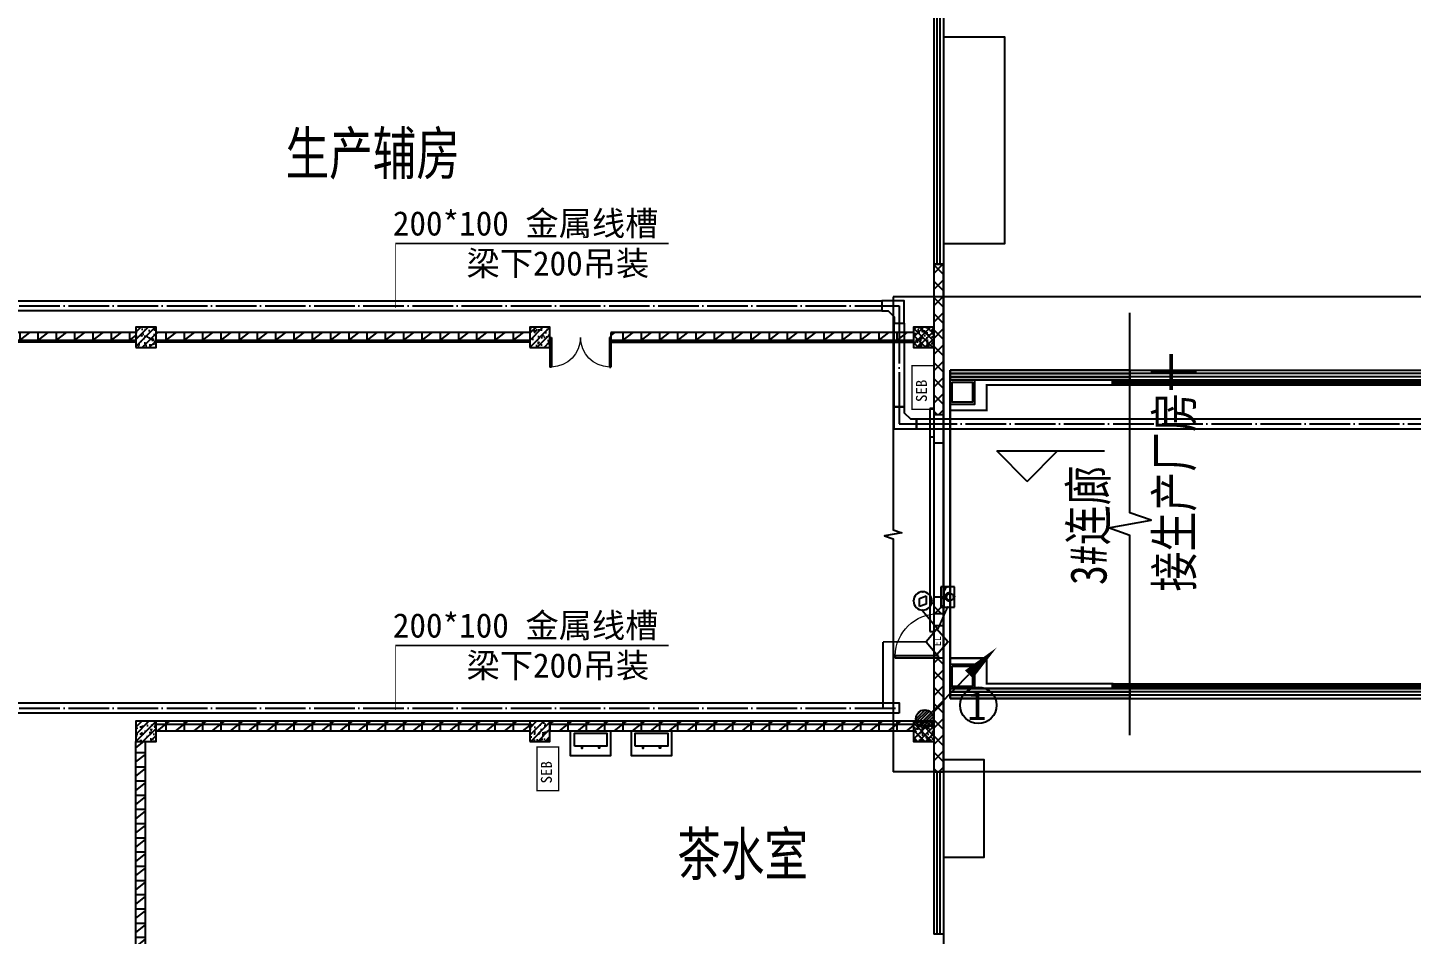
# Model space of a CAD drawing. Header units: millimetres. Extents: x -633009578 to 5705885, y -633235091 to 2571734.
# Drawn here: x 4172459 to 4206528, y 1869800 to 1892125 of the extents above; entities that cross this region are included whole.
import ezdxf
from ezdxf.enums import TextEntityAlignment as Align

# ---------------------------------------------------------------- set-up
doc = ezdxf.new("R2010")
doc.units = ezdxf.units.MM
doc.header["$LTSCALE"] = 1000
doc.header["$MEASUREMENT"] = 0
doc.linetypes.add('DASH', pattern=[0.35, 0.25, -0.1])
doc.linetypes.add('DOTE', pattern=[2.4200000000000004, 2, -0.2, 0.02, -0.2])
doc.layers.get('0').update_dxf_attribs({"color": 9})
for name, color, linetype in [('3T_WOOD', 21, 'Continuous'), ('A-COLUM(柱)', 255, 'Continuous'), ('A-DI-E(标高)', 73, 'Continuous'), ('A-DI-S(箭头)', 76, 'Continuous'), ('A-DOOR(门）', 4, 'Continuous'), ('A-EQPM(设备)', 15, 'Continuous'), ('A-F-AREA(计算)', 5, 'Continuous'), ('A-FLOR(看线)', 8, 'Continuous'), ('A-HATH(填充)', 8, 'Continuous'), ('A-LM-RAIL(栏杆)', 167, 'Continuous'), ('A-LVTY(厨卫)', 8, 'Continuous'), ('A-ROOF-G(钢构)', 25, 'Continuous'), ('A-TEXT(房间)', 243, 'Continuous'), ('A-WALL(墙)', 255, 'Continuous'), ('A-WINDOW（窗）', 4, 'Continuous'), ('PUB_TEXT', 7, 'Continuous'), ('WALL', 9, 'Continuous'), ('电-弱电平面-箭头', 3, 'Continuous'), ('电-强电平面-线缆', 3, 'Continuous'), ('电-桥架', 4, 'Continuous'), ('设备-安防', 3, 'Continuous'), ('设备-箱柜', 3, 'Continuous')]:
    doc.layers.add(name, color=color, linetype=linetype)
doc.styles.add('_TCH', font='simhei.ttf', dxfattribs={"width": 0.75, "bigfont": 'hztxt.shx'})
doc.styles.add('_TCH_DIM', font='simhei.ttf', dxfattribs={"width": 0.8, "bigfont": 'hztxt.shx'})
doc.styles.add('_TEL_DIM', font='simhei.ttf', dxfattribs={"height": 3.5, "bigfont": 'HZTXT'})
doc.styles.add('ELEC-DIM', font='simhei.ttf')
doc.styles.add('IDQSTYLE', font='simhei.ttf', dxfattribs={"width": 0.707, "bigfont": 'hztxt.shx'})
doc.styles.add('TXT', font='simhei.ttf', dxfattribs={"width": 0.8, "bigfont": 'hztxt.shx'})
doc.styles.add('宋', font='simhei.ttf', dxfattribs={"width": 0.8})
pattern_1 = [(0, (1628470.737756166, 677977.5160347573), (0, 350), []), (37.875, (1628870.737756166, 677977.5160347573), (-169.61527734408, 218.0766567528281), []), (90, (1628870.737756166, 677977.5160347573), (-450, 2.755455298081545e-14), [])]
pattern_2 = [(45, (1628670.737756166, 677977.5160347573), (-200.0002033111466, 200.0002033111467), []), (135, (1628670.737756166, 677977.5160347573), (-200.0002033111467, -200.0002033111466), [])]

# ---------------------------------------------------------------- blocks, each defined once
blk = doc.blocks.new('_FZH')
h = blk.add_hatch()
h.set_pattern_fill('钢筋混凝土', color=256, scale=0.1, style=0)
h.set_pattern_definition([(45, (0, 0), (-0.1767766952966369, 0.1767766952966369), []), (50, (0, 0), (0.7172601826007535, -0.06275213498259512), [0.07500000000000001, -0.8250000000000001]), (355, (0, 0), (-0.138751333613, 0.7521921337000119), [0.06, -0.66]), (100.4514, (0.05977168000000001, -0.00522934), (0.5785093817140216, 0.6894395420609536), [0.06374019, -0.701142112]), (46.1842, (0, 0.2), (1.067241048625645, -0.1655190143290181), [0.1125, -1.2375]), (96.6356, (0.088936745, 0.186206693), (0.9346627055487033, 0.9741178709004418), [0.095610288, -1.051713]), (351.1842, (0, 0.2), (0.9346619451336272, 0.9741186009253247), [0.09000000000000001, -0.9900000000000001]), (21, (0.1, 0.15), (0.5969070521184617, -0.4026188906653388), [0.07500000000000001, -0.8250000000000001]), (326, (0.1, 0.15), (0.2433153319215824, 0.7251500450468529), [0.06, -0.66]), (71.4514, (0.149742233, 0.116448394), (0.84022262858149, 0.3225304967099524), [0.06374019, -0.701142112]), (37.50000000000001, (0, 0), (0.01215985531729062, 0.3328938538313115), [0, -0.652, 0, -0.67, 0, -0.6625000000000001]), (7.499999999999999, (0, 0), (0.2630695374421486, 0.3944117118823603), [0, -0.382, 0, -0.637, 0, -0.2525]), (-32.5, (-0.223, 0), (0.533822436172409, -0.02255487173437976), [0, -0.25, 0, -0.78, 0, -1.035]), (-42.5, (-0.323, 0), (0.5831861693423862, 0.1001049823323177), [0, -0.325, 0, -0.518, 0, -0.735])])
h.paths.add_polyline_path([(-0.5, -0.5), (0.5, -0.5), (0.5, 0.5), (-0.5, 0.5)])
blk.add_lwpolyline([(-0.5, -0.5), (0.5, -0.5), (0.5, 0.5), (-0.5, 0.5)], close=True)
blk = doc.blocks.new('$TCHSYS$WIN2D')
for p, q in [((-0.5, 0.5), (0.5, 0.5)), ((-0.5, 0.5), (-0.4999999999999999, -0.5)), ((0.5, 0.5), (0.4999999999999998, -0.5)), ((0.5, 0.1666666666666666), (-0.5, 0.1666666666666666)), ((0.5, -0.1666666666666667), (-0.5, -0.1666666666666667)), ((-0.4999999999999999, -0.5), (0.5, -0.5))]:
    blk.add_line(p, q)
blk = doc.blocks.new('$DorLib2D$00000126')
at = {"color": 0, "linetype": 'Continuous'}
for p, q in [((-0.5319999999956053, 0.5), (-0.5319999999956053, 0.900000000000091)), ((0.5320000000047003, 0.900000000000091), (0.5320000000047003, 0.5000000000002274))]:
    blk.add_line(p, q, dxfattribs=at)
at = {"color": 0, "linetype": 'DASH'}
for p, q in [((-0.5319999999956053, 0.900000000000091), (0.5320000000047003, 0.900000000000091)), ((-0.5319999999956053, 0.5), (0.5320000000047003, 0.5000000000002274))]:
    blk.add_line(p, q, dxfattribs=at)
blk = doc.blocks.new('G$C40EB86D1')
at = {"layer": 'A-DI-E(标高)'}
for p, q in [((26558.91204924625, 2632.60901538562), (26258.91204924625, 2932.60901538562)), ((26258.91204924625, 2932.60901538562), (28003.31204924616, 2932.60901538562)), ((26558.91204924625, 2632.60901538562), (26858.91204924625, 2932.60901538562))]:
    blk.add_line(p, q, dxfattribs=at)
at = {"layer": 'A-DI-S(箭头)'}
for points in [[(26899.99999998603, 10449.99999999721), (13312.49999998603, 10449.99999999721), (13236.06625079014, 10239.99999999721), (13162.00891889259, 10659.99999999721), (13087.49999998603, 10449.99999999721), (-500.0000000139698, 10449.99999999721)], [(-500.0000000139698, 10449.99999999721), (-500.0000000139698, 4712.499999998137), (-290.0000000139698, 4636.066250802251), (-710.0000000139698, 4562.008918904699), (-500.0000000139698, 4487.499999998137), (-500.0000000139698, -1250.000000000931)], [(26899.99999998603, 10449.99999999721), (26899.99999998603, 4712.499999998137), (27109.99999998603, 4636.066250802251), (26689.99999998603, 4562.008918904699), (26899.99999998603, 4487.499999998137), (26899.99999998603, -1250.000000000931)], [(26899.99999998603, -1250.000000000931), (13312.49999998603, -1250.000000000931), (13236.06625079014, -1460.000000000931), (13162.00891889259, -1040.000000000931), (13087.49999998603, -1250.000000000931), (-500.0000000139698, -1250.000000000931)]]:
    blk.add_lwpolyline(points, dxfattribs=at)
at = {"layer": 'A-DOOR(门）'}
for p, q in [((739.9999999853317, 2349.999999999884), (739.9999999853317, 6849.999999999884)), ((25659.99999998673, 2349.999999999884), (25659.99999998673, 6849.999999999884))]:
    blk.add_line(p, q, dxfattribs=at)
at = {"layer": 'A-EQPM(设备)', "const_width": 50}
for points in [[(899.9999999855645, 8050.007205779664), (899.9999999855645, 7650.007205838338), (1799.999999985565, 7650.007205838338), (1799.999999985565, 8280.007205779664), (4899.999999985565, 8280.007205779664), (4899.999999985565, 8400.007205773145)], [(25499.99999998673, 8050.007205779664), (25499.99999998673, 7650.007205838338), (24599.99999998673, 7650.007205838338), (24599.99999998673, 8280.007205779664), (21499.99999998673, 8280.007205779664), (21499.99999998673, 8400.007205773145)], [(899.9999999855645, 1150.007205774076), (899.9999999855645, 1550.007205715403), (1799.999999985565, 1550.007205715403), (1799.999999985565, 920.0072057740763), (4899.999999985565, 920.0072057740763), (4899.999999985565, 800.0072057805955)], [(25499.99999998673, 1150.007205774076), (25499.99999998673, 1550.007205715403), (24599.99999998673, 1550.007205715403), (24599.99999998673, 920.0072057740763), (21499.99999998673, 920.0072057740763), (21499.99999998673, 800.0072057805955)]]:
    blk.add_lwpolyline(points, dxfattribs=at)
at = {"layer": 'A-FLOR(看线)'}
for points in [[(899.9999999853317, 8400.00720577687), (899.9999999853317, 800.0072057740763)], [(4899.999999985565, 8280.007205779664), (21499.99999998673, 8280.007205779664)], [(25500.00000000303, 8400.00720577687), (25500.00000000303, 800.0072057740763)], [(4899.999999985565, 920.0072057722136), (21499.99999998673, 920.0072057722136)]]:
    blk.add_lwpolyline(points, dxfattribs=at)
at = {"layer": 'A-LM-RAIL(栏杆)'}
for points in [[(4899.999999985565, 8360.007205779664), (21499.99999998673, 8360.007205779664)], [(4899.999999985565, 8320.007205779664), (21499.99999998673, 8320.007205779664)], [(4899.999999985565, 880.0072057722136), (21499.99999998673, 880.0072057722136)], [(4899.999999985565, 840.0072057722136), (21499.99999998673, 840.0072057722136)]]:
    blk.add_lwpolyline(points, dxfattribs=at)
at = {"layer": 'A-ROOF-G(钢构)'}
for points in [[(899.9999999662396, 8400.0072057785), (1499.99999996624, 8400.0072057785), (1499.99999996624, 7800.0072057785), (899.9999999662396, 7800.0072057785)], [(949.9999999662396, 8350.0072057785), (1449.99999996624, 8350.0072057785), (1449.99999996624, 7850.0072057785), (949.9999999662396, 7850.0072057785)], [(25500.00000000303, 8400.007205776172), (24900.00000000303, 8400.007205776172), (24900.00000000303, 7800.007205776172), (25500.00000000303, 7800.007205776172)], [(25450.00000000303, 8350.007205776172), (24950.00000000303, 8350.007205776172), (24950.00000000303, 7850.007205776172), (25450.00000000303, 7850.007205776172)], [(899.9999999662396, 1400.007205774775), (1499.99999996624, 1400.007205774775), (1499.99999996624, 800.0072057747748), (899.9999999662396, 800.0072057747748)], [(25500.00000000303, 1400.007205772446), (24900.00000000303, 1400.007205772446), (24900.00000000303, 800.0072057724465), (25500.00000000303, 800.0072057724465)], [(949.9999999662396, 1350.007205774775), (1449.99999996624, 1350.007205774775), (1449.99999996624, 850.0072057747748), (949.9999999662396, 850.0072057747748)], [(25450.00000000303, 1350.007205772446), (24950.00000000303, 1350.007205772446), (24950.00000000303, 850.0072057724465), (25450.00000000303, 850.0072057724465)]]:
    blk.add_lwpolyline(points, close=True, dxfattribs=at)
at = {"layer": 'A-WALL(墙)'}
for p, q in [((499.9999999853317, 10450), (499.9999999832362, 6849.999999889405)), ((739.9999999853317, 10450), (499.9999999853317, 10450)), ((739.9999999832362, 6849.999999889405), (739.9999999853317, 10450)), ((25659.99999998673, 10450), (25659.99999998324, 6850.000000016415)), ((25899.99999998673, 10450), (25659.99999998673, 10450)), ((25899.99999999371, 6850.000000016415), (25899.99999998673, 10450)), ((899.9999999664724, 8640.00720577687), (899.9999999664724, 8400.00720577687)), ((25500.00000000303, 8640.00720577687), (25500.00000000303, 8400.00720577687)), ((499.9999999832362, 6849.999999889405), (739.9999999832362, 6849.999999889405)), ((25659.99999998324, 6850.000000016415), (25899.99999999371, 6850.000000016415)), ((739.9999999832362, 2349.999999889405), (499.9999999832362, 2349.999999889405)), ((499.9999999832362, 2349.999999889405), (499.9999999853317, -1250)), ((739.9999999853317, -1250), (739.9999999832362, 2349.999999889405)), ((25899.99999999371, 2350.000000016415), (25659.99999998324, 2350.000000016415)), ((25659.99999998324, 2350.000000016415), (25659.99999998673, -1250)), ((25899.99999998673, -1250), (25899.99999999371, 2350.000000016415)), ((899.9999999662396, 800.0072057740763), (899.9999999662396, 560.0072057740763)), ((25500.00000000303, 800.0072057740763), (25500.00000000303, 560.0072057740763)), ((499.9999999853317, -1250), (739.9999999853317, -1250)), ((25659.99999998673, -1250), (25899.99999998673, -1250))]:
    blk.add_line(p, q, dxfattribs=at)
at = {"layer": 'A-COLUM(柱)', "xscale": 500, "yscale": 500, "zscale": 500, "rotation": 90}
for p in [(250, 9450), (26149.99999999674, 9450), (250, -250), (26149.99999999674, -250)]:
    blk.add_blockref('_FZH', p, dxfattribs=at)
at = {"layer": 'A-DOOR(门）', "xscale": -4500, "zscale": -4500, "rotation": 89.99999999999999}
for p, yscale in [((619.9999999853317, 4599.999999999884), 240), ((25779.99999998673, 4599.999999999884), -240)]:
    blk.add_blockref('$DorLib2D$00000126', p, dxfattribs=dict(at, yscale=yscale))
at = {"layer": 'A-WINDOW（窗）', "xscale": -24600, "zscale": -24600, "rotation": 180}
for p, yscale in [((13200.00000000326, 8520.00720577687), 240), ((13200.00000000303, 680.0072057740763), -240)]:
    blk.add_blockref('$TCHSYS$WIN2D', p, dxfattribs=dict(at, yscale=yscale))
at = {"layer": 'A-TEXT(房间)', "style": 'TXT', "width": 0.8}
blk.add_text('厂房十生产车间', height=350, dxfattribs=at).set_placement((26066.48623315827, 3797.352323998697))
at = {"layer": 'PUB_TEXT', "style": '_TCH_DIM', "width": 0.5647058823529412}
blk.add_text('6.500', height=297.5, dxfattribs=at).set_placement((27301.31204924616, 3037.60901538562))
blk = doc.blocks.new('*X130')
at = {"color": 0, "linetype": 'Continuous'}
for p, q in [((192.587376364835, 446.7215535232801), (193.8713933576327, 448.0055705160779)), ((192.6509968705344, 446.3609099602676), (194.2320369206452, 447.9419500103785)), ((192.6864539319484, 447.2448951591055), (193.3480517218074, 447.9064929489645)), ((192.7889704286661, 446.0746194496875), (194.5183274312254, 447.8039764522467)), ((192.9823694457329, 445.8437543980423), (194.7491924828706, 447.61057743518)), ((193.2275231399996, 445.664644023597), (194.9283028573159, 447.3654237409133)), ((193.5311577474, 445.5440145622856), (195.0489323186273, 447.0617891335129)), ((193.9202347052458, 445.5088274514194), (195.0841194294935, 446.6727121756671)), ((194.6075199946775, 445.7718486721392), (194.8210982087737, 445.9854268862354))]:
    blk.add_line(p, q, dxfattribs=at)
blk = doc.blocks.new('HC001441')
at = {"color": 0, "linetype": 'Continuous'}
blk.add_line((0, -0.05776119327242668), (3.105492900474815, 3.117216328523909), dxfattribs=at)
blk.add_lwpolyline([(3.105492900474815, 3.117216328523909, 0.8, 0, 0), (5.057392361378561, 5.003787405167827, 0, 0, 0)], format="xyseb", dxfattribs=at)
blk.add_circle((0, 0), 0.625, dxfattribs=at)
at = {"color": 0, "linetype": 'Continuous', "xscale": 0.5, "yscale": 0.5, "zscale": 0.5}
blk.add_blockref('*X130', (-96.91845018383279, -223.3780232566237), dxfattribs=at)
at = {"color": 0, "style": 'IDQSTYLE', "width": 0.7}
blk.add_attdef('PSFHATT', (7.057392361378561, -0.62500001), '', height=2.5, dxfattribs=at)
blk = doc.blocks.new('G$CF6649E20')
at = {"layer": '电-弱电平面-箭头', "color": 4}
blk.add_circle((1316.889421409462, 332.4712073528208), 448.9330526033001, dxfattribs=at)
at = {"layer": '电-弱电平面-箭头', "color": 4, "xscale": 350, "yscale": 350, "zscale": 350}
blk.add_blockref('HC001441', (0, 0), dxfattribs=at)
at = {"layer": '电-弱电平面-箭头', "color": 4, "style": '宋'}
blk.add_text('1', height=700, dxfattribs=at).set_placement((1046.360447603278, -30.60809063538909))
blk = doc.blocks.new('HC001524')
at = {"color": 0, "linetype": 'Continuous', "const_width": 0.3}
blk.add_lwpolyline([(5, 2.5), (-5, 2.5), (-5, -2.5), (5, -2.5)], close=True, dxfattribs=at)
at = {"color": 0, "style": 'IDQSTYLE', "width": 0.7}
for tag, p in [('AF', (-1.5, -1.25)), ('PSFHATT', (7, -2.5))]:
    blk.add_attdef(tag, p, '', height=2.5, dxfattribs=at)
blk = doc.blocks.new('$equip$00002496')
for p, q in [((-0.3257586027029902, -0.01245651182034635), (-0.3257586027029902, -0.04339440534022287)), ((-0.3257586027029902, -0.04339440534022287), (-0.2349881161644589, -0.04339440534022287)), ((-0.2349881161644589, -0.07433229886373738), (-0.2349881161644589, -0.01245651182034635)), ((0.2318991003703559, -0.04339041039929725), (0.3257586027029902, -0.04343435477494495)), ((0.2318995781242847, -0.07433229886373738), (0.2318995781242847, -0.01245651182034635)), ((0.3257586027029902, -0.01245651182034635), (0.3257586027029902, -0.04339440534022287))]:
    blk.add_line(p, q)
at = {"const_width": 0.04}
for points in [[(-0.3257569673587568, -0.01199135613933322), (-0.3257586027029902, -0.04339440534022287), (-0.2655665311758639, -0.04339440534022287)], [(-0.3257586027029902, -0.01209546335303457), (-0.3254450895765331, 0.007862924336222932), (-0.3246427298145136, 0.02099261244438821), (-0.3230396698054392, 0.03683146784896962), (-0.3200834360468434, 0.05640672732988605), (-0.3158846532169264, 0.07655434396292549), (-0.3114238906564424, 0.0934556857937423), (-0.3053167008911259, 0.1125148900100612), (-0.2961030303267762, 0.1360363546918961), (-0.2870512925146613, 0.1553192011742794), (-0.2776002755272202, 0.1727327617008996), (-0.2650090074748732, 0.1928330976625148), (-0.2480697203573072, 0.2158072831662139), (-0.2307201034273021, 0.2357486963155679), (-0.2183433735772269, 0.2482254943279258), (-0.2048552286432823, 0.2604362391903123), (-0.1911825684801443, 0.2715267914645665), (-0.1736025161517318, 0.2841171126310655), (-0.1547964517085347, 0.2957489191248897), (-0.1366549688245868, 0.3053642205159122), (-0.1125469685212011, 0.3159432491156622), (-0.09099250963481609, 0.3234552737812919), (-0.07185881528130267, 0.3286887830108753), (-0.0476470465073362, 0.3334767393171205), (-0.03344249982910696, 0.3353641694484395), (-0.01254353142576292, 0.33693107711224), (0.006284847928327508, 0.3371227143543365), (0.02112160998512991, 0.3364609976488282), (0.03364834297099151, 0.3353416012541857), (0.04427512355323415, 0.3339856622114894), (0.0514455190859735, 0.3328576949279523), (0.06296124946675263, 0.3306819992103556), (0.07295717955275904, 0.3284235992541653), (0.08476642325695138, 0.3253025975027413), (0.09841386118205264, 0.3210671038432338), (0.1073930458223913, 0.3179007922954042), (0.1189192084857496, 0.3133782735822024), (0.1273616340185981, 0.309727315147029), (0.1385068310191855, 0.3044504504359793), (0.1500006543647032, 0.2984373588406015), (0.1638636618590681, 0.2903635228794883), (0.1733825990086189, 0.2842636587374727), (0.1825355213950388, 0.2779405411420157), (0.1897162082022987, 0.2726458121323958), (0.1961934307328193, 0.2676024858810706), (0.2032832070399309, 0.2617741676658625), (0.2108134823647561, 0.2552078580083617), (0.217798692494398, 0.2487452608329477), (0.228148777372553, 0.2384502620334388), (0.2384204440459143, 0.2272843058126455), (0.2434306646027835, 0.2214536424435209), (0.2496786895935657, 0.2137899235021905), (0.2547404104698217, 0.2072320931656577), (0.2611980655201478, 0.1983612801268464), (0.2680283635418164, 0.1882836692966521), (0.2770073256251635, 0.1737512327563309), (0.2837973800196778, 0.1615835285520006), (0.2918694003747078, 0.1454322725621751), (0.2969779347913573, 0.1339993972869706), (0.3002692127192859, 0.126001952077786), (0.3046930583077483, 0.1142746343793988), (0.3092767016933067, 0.1005832550908963), (0.3129390048998175, 0.08807579556378187), (0.3161395389179233, 0.07547706223704154), (0.3186645603709621, 0.06388206950578024), (0.3211643142713001, 0.0500421286051278), (0.3228813630266814, 0.03809697220276576), (0.3240568224427989, 0.02762096420337912), (0.324859512373223, 0.01811108543552109), (0.3254132453730563, 0.00858592767326627), (0.3257090797560522, -0.00049248671712121), (0.3257832243107259, -0.007853463819628814), (0.3257586027029902, -0.01597356299680541)], [(0.2318995781242847, -0.04343435477494495), (0.3257586027029902, -0.04343435477494495), (0.3257689946476603, -0.01254634189172066)]]:
    blk.add_lwpolyline(points, dxfattribs=at)
blk.add_lwpolyline([(-0.2349881161644589, -0.04339440534022287), (-0.234988116149907, -0.07433229886373738, 0.0182959325663468), (-0.2341963414801285, -0.09596305228842539, 0.02057100331636309), (-0.2314330486115068, -0.1200309692394512, 0.01615663239953969), (-0.2279163057246478, -0.1385404972170363, 0.01693810384346652), (-0.2229987668251852, -0.1574872628661979, 0.01329564042987737), (-0.2183254288102034, -0.1718583239271538, 0.01774370437729911), (-0.2109808493987657, -0.190436463271908, 0.01810240356969195), (-0.202383055788232, -0.2083190727098554, 0.02333614132905712), (-0.1896684531238861, -0.229968408079003, 0.02044170027676835), (-0.1774249378067907, -0.2471703877454274, 0.01989766451918913), (-0.1643957158521516, -0.2626632182400499, 0.02937469172712198), (-0.1439065932936501, -0.2826519741392985, 0.02046687747088341), (-0.1288843219663249, -0.2946362194343237, 0.01994697534980988), (-0.1136344562692102, -0.3049034932155337, 0.02634036321689085), (-0.09301181325281505, -0.3161697710966109, 0.02276514568385508), (-0.07478138820442837, -0.3239164370424987, 0.02206410967143575), (-0.05684026748349424, -0.3297063967147551, 0.0175610551311905), (-0.04245622256712522, -0.3331187941075768, 0.01884926235006773), (-0.02688140393001959, -0.3356341081016581, 0.02667427645081797), (-0.004813117921003141, -0.3371611547772773, 0.02406458763464014), (0.01513338900986128, -0.3365152710211987, 0.01749181383793592), (0.02959480640129186, -0.334837958071148, 0.02217984979833747), (0.04783707972092088, -0.3312386844263528, 0.01670575936897621), (0.06151090867933817, -0.3274165873117454, 0.0217722080425489), (0.0790706878178753, -0.3210165422860882, 0.03374751034879078), (0.1057169104751665, -0.3077975864252949, 0.02730692637543976), (0.1266723583685234, -0.2939906737810816, 0.03748691983271558), (0.1535541368793929, -0.2707855348744488, 0.02366876899911156), (0.1697097239521099, -0.2529639476961165, 0.02463610663642848), (0.1846068157610716, -0.2329478090214252, 0.02205649491069121), (0.1970839504210744, -0.2124338016146794, 0.01935462041009298), (0.206340296252165, -0.1939205355338345, 0.01688452340010287), (0.2137288127123611, -0.1760053912075819, 0.01966230157732925), (0.2205645790236304, -0.1552443572727498, 0.01731440631145223), (0.2255364213342546, -0.135285412416124, 0.01765737348860424), (0.2290203964221291, -0.1154880664689699, 0.01633418443731503), (0.2311199677496916, -0.09579652929824078, 0.01862757118903319), (0.2318995781388367, -0.07433229886373738, -0.000472708372486724), (0.2318995781242847, -0.05279222321769339, 0.0004727079955161621), (0.2318995781242847, -0.03244852855277713, -0.0004727079955161849), (0.2318995781242847, -0.01245341187313898, 0.0193493677842396), (0.2310570476547582, 0.009855565578618553, 0.01770133877692018), (0.2286674682109151, 0.03113219686929369, 0.0176091688965659), (0.2250366548687452, 0.05081065330523415, 0.01973381331635689), (0.2191032464616001, 0.07337515754625201, 0.01545712335130221), (0.2136441482725786, 0.08944355720814201, 0.01638136793352114), (0.2064366456615971, 0.1069191381830024, 0.01889577194154605), (0.1974724603933282, 0.124934014853352, 0.01460926708694749), (0.1893017992697423, 0.1389198372235114, 0.01834707667655943), (0.1788048267626436, 0.154441256672726, 0.01802701254956099), (0.1670945117075462, 0.16930223901727, 0.01918510430489061), (0.1545159021334257, 0.1830286705735489, 0.02609018841368346), (0.1355203122220701, 0.2003201775660273, 0.02726780140366601), (0.1154953059740365, 0.2149753960547969, 0.02826022181265756), (0.09302354548708536, 0.2278643579738855, 0.01768013504660025), (0.07947741153475363, 0.2340587330181734, 0.02983831462154809), (0.05467275061528198, 0.242662508819194, 0.03688840652984774), (0.02498369276872836, 0.248695417874842, 0.03132680170442304), (-0.00154426900553517, 0.2503981151239714, 0.02152297382195137), (-0.01876981760142371, 0.249681544064515, 0.02781603352576516), (-0.04232023857184686, 0.2463571927401063, 0.02781924796867374), (-0.06450405267241877, 0.2406578850968799, 0.01792787672923883), (-0.07963114288577344, 0.2352566086992738, 0.0262865457487697), (-0.09992356615839526, 0.2259165745053906, 0.02119287732084118), (-0.11706115740526, 0.2159602789688506, 0.0171568808815843), (-0.1294802093179896, 0.207409261194698, 0.02416187819285423), (-0.1477007803769084, 0.1925049077508447, 0.02878934091920857), (-0.167043774476042, 0.1729245897222427, 0.01847703741819992), (-0.1794630369258812, 0.1577163090223621, 0.0213830109619632), (-0.1916570924367988, 0.1400851354956103, 0.01760758065260107), (-0.2016330892802216, 0.1229453873020248, 0.01681983214104903), (-0.2093724703590851, 0.1072558663363452, 0.01906551868470904), (-0.2177670299279271, 0.08662868678948143, 0.01663457793315364), (-0.2233549865341047, 0.06948587926308392, 0.01199850358657596), (-0.227126173209399, 0.05518552293506218, 0.01921348092443342), (-0.2312853431794792, 0.03417440378689207, 0.0129120010522256), (-0.2334025729942368, 0.01812716938002268, 0.01673519548586339), (-0.2347496548027266, -0.0005786718757008202, 0.009174826161293947), (-0.2349881161644589, -0.01245651182034635, 0.0008621608417457901), (-0.2349881161644589, -0.04339440534022287), (-0.2961449461872689, -0.04339440534022287, 56.79143426085979)], format="xyb", dxfattribs=at)
for centre, major_axis, ratio, start_param, end_param in [((0, -0.007853463819628814), (-5.946726671962764e-16, 0.3450403896201966), 0.944188663444044, 4.700094459124145, 7.866276155235024), ((-0.00154426900553517, -0.01245651181670837), (0, 0.2628546269403538), 0.8881100928804517, 4.71238898038469, 7.853981633974483), ((-0.00154426900553517, -0.07433229886373738), (0, -0.2628546269403538), 0.8881100928804517, 4.71238898038469, 7.853981633974483)]:
    blk.add_ellipse(centre, major_axis=major_axis, ratio=ratio, start_param=start_param, end_param=end_param)
for p in [(0, 0.3371869258007791), (-0.3257586027029902, -0.04339440534022287), (0, -0.3371811744327715), (0.3256694684678223, -0.04536965262741433)]:
    blk.add_point(p)
at = {"color": 7, "style": '_TEL_DIM', "flags": 1}
blk.add_attdef('A', text='', height=2e-05, dxfattribs=at).set_placement((0, 0), align=Align.MIDDLE_CENTER)
blk = doc.blocks.new('$equip$00002617')
for p, q in [((0.6250151190488396, 0.4150200000058248), (-0.6249848809511604, 0.4150200000058248)), ((-0.6249848809511604, 0.4150200000058248), (-0.6249848809511604, -0.4149799999959214)), ((-0.6249848809511604, 0.2150200000050972), (0.3250151190459292, 0.2150200000050972)), ((0.3250151190459292, 0.2150200000050972), (0.6250151190488396, 0.07502000000567932)), ((0.6250151190488396, -0.4149799999959214), (0.6250151190488396, 0.4150200000058248)), ((-0.6249848809511604, -0.4149799999959214), (0.6250151190488396, -0.4149799999959214))]:
    blk.add_line(p, q)
at = {"linetype": 'Continuous', "const_width": 0.04}
blk.add_lwpolyline([(-0.6249848809511604, 0.4150200000058248), (0.6250151190488396, 0.4150200000058248), (0.6250151190488396, -0.4149799999959214), (-0.6249848809511604, -0.4149799999959214)], close=True, dxfattribs=at)
at = {"color": 1}
for p in [(-0.6249848809511604, 2.000000495172571e-05), (1.51190488395514e-05, 0.4150200000058248), (0.6250151190488396, 2.000000495172571e-05), (0.01750438004455646, -0.4149799999959214)]:
    blk.add_point(p, dxfattribs=at)
at = {"color": 7, "style": '_TEL_DIM', "flags": 1}
blk.add_attdef('A', text='', height=2.5e-05, dxfattribs=at).set_placement((0, 0), align=Align.MIDDLE_CENTER)
blk = doc.blocks.new('A$C40EF29F0')
for name, p, xscale, yscale, zscale in [('$equip$00002617', (257.9972608285025, 173.994528161973), 400, 400, 400), ('$equip$00002496', (256.1213830718771, 133.3334205766732), 315, 315, 315)]:
    blk.add_blockref(name, p, dxfattribs=dict(xscale=xscale, yscale=yscale, zscale=zscale))
blk = doc.blocks.new('$equip$00002620')
for p, q in [((-0.1058179566880426, 0.1152844922435179), (-0.1858179566897888, -0.1047155077576463)), ((0.1624100250937772, 0.1152844922435179), (-0.1058179566880426, 0.1152844922435179)), ((0.08241002509203099, -0.1047155077576463), (0.1624100250937772, 0.1152844922435179)), ((-0.1858179566897888, -0.1047155077576463), (0.08241002509203099, -0.1047155077576463))]:
    blk.add_line(p, q)
at = {"const_width": 0.04}
blk.add_lwpolyline([(-0.2999925000021904, 9.999999747378752e-06, 1), (0.3000075000036304, 9.999999747378752e-06, 0.9999999999999999), (-0.2999925000021904, 9.999999747378752e-06, 1)], format="xyb", dxfattribs=at)
blk.add_circle((7.500000720028765e-06, 9.999999747378752e-06), 0.3000000000001062)
at = {"color": 1}
for p in [(-0.2999924999985524, 9.999999747378752e-06), (7.500000720028765e-06, 0.3000099999990198), (0.3000075000036304, 9.999999747378752e-06), (7.500000720028765e-06, -0.299989999999525)]:
    blk.add_point(p, dxfattribs=at)
at = {"color": 7, "style": '_TEL_DIM', "flags": 1}
blk.add_attdef('A', text='', height=2.5e-05, dxfattribs=at).set_placement((0, 0), align=Align.MIDDLE_CENTER)
blk = doc.blocks.new('$equip$00002474')
for p, q in [((-0.519992380955955, 1.000000338535756e-05), (7.619048119522631e-06, 0.4400100000020757)), ((7.619048119522631e-06, -0.4399899999989429), (-0.519992380955955, 1.000000338535756e-05)), ((7.619048119522631e-06, 0.4400100000020757), (0.5200076190521941, 1.000000338535756e-05)), ((0.5200076190521941, 1.000000338535756e-05), (7.619048119522631e-06, -0.4399899999989429))]:
    blk.add_line(p, q)
at = {"const_width": 0.04}
blk.add_lwpolyline([(7.619048119522631e-06, 0.4400100000020757), (-0.519992380955955, 1.000000338535756e-05), (7.619048119522631e-06, -0.4399899999989429), (0.5200076190521941, 1.000000338535756e-05), (7.619048119522631e-06, 0.4400100000020757), (-0.519992380955955, 1.000000338535756e-05)], dxfattribs=at)
for p in [(-0.519992380955955, 1.000000338535756e-05), (7.619048119522631e-06, 0.4400100000020757), (0.5200076190521941, 1.000000338535756e-05), (7.619048119522631e-06, -0.4399899999989429)]:
    blk.add_point(p)
at = {"color": 7, "style": '_TEL_DIM'}
blk.add_attdef('$TEXT$', text='', height=0.3, dxfattribs=at).set_placement((0.02805548798642121, 0.01213281898526475), align=Align.MIDDLE_CENTER)
at = {"color": 7, "style": '_TEL_DIM', "flags": 1}
blk.add_attdef('A', text='', height=2e-05, dxfattribs=at).set_placement((0, 0), align=Align.MIDDLE_CENTER)
blk = doc.blocks.new('开水器aaa')
at = {"layer": 'A-LVTY(厨卫)'}
for points in [[(7453607.282514825, -191465.6006925891), (7454607.282514825, -191465.6006925891), (7454607.282514825, -192065.6006983465), (7453607.282514825, -192065.6006983465)], [(7454507.282514825, -191836.1650642345), (7454507.282514825, -191516.1650642345), (7453707.282514825, -191516.1650642345), (7453707.282514825, -191836.1650642345)], [(7453887.282514825, -191836.1650642345), (7453887.282514825, -191886.1650642345), (7453907.282514825, -191886.1650642345), (7453907.282514825, -191836.1650642345)], [(7454327.282514825, -191836.1650642345), (7454327.282514825, -191886.1650642345), (7454307.282514825, -191886.1650642345), (7454307.282514825, -191836.1650642345)]]:
    blk.add_lwpolyline(points, close=True, dxfattribs=at)
blk = doc.blocks.new('$DorLib2D$00000002')
for p, q in [((-0.5, -5.684341886080802e-17), (-0.5000000000000007, 0.4875)), ((-0.4750000000000007, 0.4875), (-0.5000000000000007, 0.4875)), ((-0.475, -2.842170943040401e-17), (-0.4750000000000007, 0.4875)), ((0.475, -2.842170943040401e-17), (0.4750000000000007, 0.4875)), ((0.4750000000000007, 0.4875), (0.5000000000000007, 0.4875)), ((0.5, -5.684341886080802e-17), (0.5000000000000007, 0.4875)), ((-0.5, -5.684341886080802e-17), (-0.475, -2.842170943040401e-17)), ((0.5, -5.684341886080802e-17), (0.475, -2.842170943040401e-17))]:
    blk.add_line(p, q)
at = {"lineweight": 13}
for centre, start, end in [((-0.4875, -4.263256414560601e-17), 0, 88.53071641864632), ((0.4875, -4.263256414560601e-17), 91.4692835813537, 180)]:
    blk.add_arc(centre, 0.4875, start, end, dxfattribs=at)
blk = doc.blocks.new('$DorLib2D$00000001')
for p, q in [((0.45, 0.9750000000000001), (0.5000000000000002, 0.9750000000000001)), ((0.45, 0), (0.45, 0.9750000000000001)), ((0.5, 0), (0.5, 0.9750000000000001)), ((0.5, 0), (0.45, 0))]:
    blk.add_line(p, q)
at = {"lineweight": 13}
blk.add_arc((0.475, 0), 0.975, 91.4692835813538, 180, dxfattribs=at)
blk = doc.blocks.new('$WINLIB2D$00000001')
at = {"color": 0}
for points in [[(-0.4999999999999964, 0.5000000000000142), (-0.4999999999999964, -0.4999999999999858)], [(-0.4999999999999964, 0.5000000000000142), (0.5000000000000036, 0.5000000000000142)], [(0.5000000000000036, -0.4999999999999858), (0.5000000000000036, 0.5000000000000142)], [(0.5000000000000036, 0.1666666666666714), (-0.4999999999999964, 0.1666666666666714)], [(0.5000000000000036, -0.1666666666666572), (-0.4999999999999964, -0.1666666666666572)], [(-0.4999999999999964, -0.4999999999999858), (0.5000000000000036, -0.4999999999999858)]]:
    blk.add_lwpolyline(points, dxfattribs=at)

msp = doc.modelspace()

# ---------------------------------------------------------------- hatches: boundary and pattern name
at = {"layer": 'A-HATH(填充)'}
h = msp.add_hatch(dxfattribs=at)
h.set_pattern_fill('多孔材料', color=256, scale=100, style=0)
h.set_pattern_definition(pattern_2)
h.paths.add_polyline_path([(4194769.25659188, 1886299.596922615), (4194769.25659188, 1882599.596922615), (4195009.256591881, 1882599.596922615), (4195009.256591881, 1886299.596922615)])
h = msp.add_hatch(dxfattribs=at)
h.set_pattern_fill('空心砖', color=256, scale=100, style=0)
h.set_pattern_definition(pattern_1)
h.paths.add_polyline_path([(4166419.256591875, 1884619.596922424), (4166419.256591875, 1884379.596922424), (4175119.256591875, 1884379.596922424), (4175119.256591875, 1884619.596922424)])
h = msp.add_hatch(dxfattribs=at)
h.set_pattern_fill('空心砖', color=256, scale=100, style=0)
h.set_pattern_definition(pattern_1)
h.paths.add_polyline_path([(4175619.256591875, 1884619.596922424), (4175619.256591875, 1884379.596922424), (4184819.256591875, 1884379.596922424), (4184819.256591875, 1884619.596922424)])
h = msp.add_hatch(dxfattribs=at)
h.set_pattern_fill('空心砖', color=256, scale=100, style=0)
h.set_pattern_definition(pattern_1)
h.paths.add_polyline_path([(4194269.256591875, 1884619.596922424), (4186819.256591615, 1884619.596922421), (4186819.256591615, 1884379.596922421), (4194269.256591875, 1884379.596922424)])
h = msp.add_hatch(dxfattribs=at)
h.set_pattern_fill('多孔材料', color=256, scale=100, style=0)
h.set_pattern_definition(pattern_2)
h.paths.add_polyline_path([(4194769.25659188, 1878099.596922615), (4194769.25659188, 1877699.596922615), (4195009.256591881, 1877699.596922615), (4195009.256591881, 1878099.596922615)])
h = msp.add_hatch(dxfattribs=at)
h.set_pattern_fill('多孔材料', color=256, scale=100, style=0)
h.set_pattern_definition(pattern_2)
h.paths.add_polyline_path([(4194769.25659188, 1876599.596922615), (4194769.25659188, 1873799.596893623), (4195009.256591881, 1873799.596893624), (4195009.256591881, 1876599.596922615)])
h = msp.add_hatch(dxfattribs=at)
h.set_pattern_fill('空心砖', color=256, scale=100, style=0)
h.set_pattern_definition(pattern_1)
h.paths.add_polyline_path([(4175619.256591875, 1875044.596922277), (4175619.256591875, 1874804.596922276), (4184819.256591875, 1874804.596922307), (4184819.256591875, 1875044.596922307)])
h = msp.add_hatch(dxfattribs=at)
h.set_pattern_fill('空心砖', color=256, scale=100, style=0)
h.set_pattern_definition(pattern_1)
h.paths.add_polyline_path([(4185319.256591875, 1875044.596922308), (4185319.256591875, 1874804.596922308), (4194269.256591875, 1874804.596922308), (4194269.256591875, 1875044.596922308)])
h = msp.add_hatch(dxfattribs=at)
h.set_pattern_fill('空心砖', color=256, scale=100, style=0)
h.set_pattern_definition(pattern_1)
h.paths.add_polyline_path([(4175359.256591879, 1874549.596922424), (4175119.256591875, 1874549.596922424), (4175119.256591875, 1867349.596922422), (4175359.256591879, 1867589.596922423)])

# ---------------------------------------------------------------- linework, layer by layer
at = {"layer": 'A-DI-E(标高)'}
for p, q in [((4197067.698747348, 1880951.016034757), (4196317.698747348, 1881701.016034757)), ((4196317.698747348, 1881701.016034757), (4198976.693253231, 1881701.016034757)), ((4197067.698747348, 1880951.016034757), (4197817.698747348, 1881701.016034757))]:
    msp.add_line(p, q, dxfattribs=at)
at = {"layer": 'A-DI-S(箭头)'}
msp.add_lwpolyline([(4199597.07744053, 1874699.596922423), (4199597.077440533, 1879618.346922423), (4199072.077440533, 1879809.431295413), (4200122.077440533, 1879994.574625157), (4199597.077440534, 1880180.846922423), (4199597.077440536, 1885099.596922423)], dxfattribs=at)
at = {"layer": 'A-DOOR(门）'}
for p, q in [((4195009.256591875, 1882599.596922394), (4195009.256591875, 1878099.596922394)), ((4195009.256591875, 1877699.596922208), (4195009.256591875, 1876599.596922208))]:
    msp.add_line(p, q, dxfattribs=at)
at = {"layer": 'A-F-AREA(计算)'}
msp.add_lwpolyline([(4060729.234130392, 1991839.59697076), (4195009.234130392, 1991839.59697076), (4195009.234130392, 1855759.59697076), (4060729.234130392, 1855759.59697076)], close=True, dxfattribs=at)
at = {"layer": 'A-FLOR(看线)'}
for points in [[(4195009.256591873, 1891899.596922421), (4196509.256591875, 1891899.596922421), (4196509.256591877, 1886799.596922421), (4195009.256591875, 1886799.596922421)], [(4195169.256591873, 1876399.596922393), (4195169.256591873, 1882899.596922396)], [(4195009.256591871, 1871699.596923719), (4196009.256591857, 1871699.596923721), (4196009.256591871, 1874099.597417979), (4195009.256591871, 1874099.596923897)]]:
    msp.add_lwpolyline(points, dxfattribs=at)
at = {"layer": 'A-ROOF-G(钢构)'}
for points in [[(4195169.256591873, 1883449.596922395), (4195769.256591873, 1883449.596922395), (4195769.256591873, 1882849.596922395), (4195169.256591873, 1882849.596922395)], [(4195219.256591873, 1883399.596922395), (4195719.256591873, 1883399.596922395), (4195719.256591873, 1882899.596922395), (4195219.256591873, 1882899.596922395)], [(4195169.256591873, 1876449.596922392), (4195769.256591873, 1876449.596922392), (4195769.256591873, 1875849.596922392), (4195169.256591873, 1875849.596922392)], [(4195219.256591873, 1876399.596922392), (4195719.256591873, 1876399.596922392), (4195719.256591873, 1875899.596922392), (4195219.256591873, 1875899.596922392)]]:
    msp.add_lwpolyline(points, close=True, dxfattribs=at)
at = {"layer": 'A-WALL(墙)'}
for p, q in [((4175119.256592103, 1884619.596922421), (4166419.256592103, 1884619.596922392)), ((4175119.256592103, 1884379.596922421), (4166419.256592103, 1884379.596922452)), ((4184819.256592103, 1884619.596922422), (4175619.256592103, 1884619.596922417)), ((4184819.256592103, 1884379.596922422), (4175619.256592103, 1884379.596922423)), ((4194269.256591875, 1884619.596922424), (4186819.256591615, 1884619.596922421)), ((4186819.256591615, 1884619.596922421), (4186819.256591615, 1884379.596922421)), ((4186819.256591615, 1884379.596922421), (4194269.256591875, 1884379.596922424)), ((4195169.256591873, 1883449.596922395), (4195169.256591873, 1883689.596922395)), ((4199597.077440535, 1883449.596922395), (4199597.077440535, 1883689.596922395)), ((4195169.256591873, 1875609.596922392), (4195169.256591873, 1875849.596922392)), ((4199597.077440531, 1875609.596922392), (4199597.077440531, 1875849.596922392)), ((4184819.256592103, 1875044.596922333), (4175619.256591126, 1875044.596922313)), ((4194269.256592103, 1875044.596922344), (4185319.256592103, 1875044.596922316)), ((4175119.256591875, 1867349.596922422), (4175119.256591882, 1874549.596922453)), ((4175359.256591879, 1867589.596922423), (4175359.256591827, 1874549.596922453)), ((4184819.256592103, 1874804.596922321), (4175619.256591126, 1874804.59692228)), ((4194269.256592103, 1874804.596922344), (4185319.256592103, 1874804.596922269))]:
    msp.add_line(p, q, dxfattribs=at)
at = {"layer": 'WALL'}
for p, q in [((4194769.25659188, 1886299.596922615), (4194769.25659188, 1882599.596922615)), ((4195009.256591881, 1886299.596922615), (4194769.25659188, 1886299.596922615)), ((4195009.256591881, 1882599.596922615), (4195009.256591881, 1886299.596922615)), ((4194769.25659188, 1882599.596922615), (4195009.256591881, 1882599.596922615)), ((4194769.25659188, 1878099.596922615), (4194769.25659188, 1877699.596922615)), ((4195009.256591881, 1878099.596922615), (4194769.25659188, 1878099.596922615)), ((4195009.256591881, 1877699.596922615), (4195009.256591881, 1878099.596922615)), ((4194769.25659188, 1877699.596922615), (4195009.256591881, 1877699.596922615)), ((4194769.25659188, 1876599.596922615), (4194769.25659188, 1873799.596893623)), ((4195009.256591881, 1876599.596922615), (4194769.25659188, 1876599.596922615)), ((4195009.256591881, 1873799.596893624), (4195009.256591881, 1876599.596922615)), ((4194769.25659188, 1873799.596893623), (4195009.256591881, 1873799.596893624))]:
    msp.add_line(p, q, dxfattribs=at)
at = {"layer": '电-强电平面-线缆', "color": 1, "linetype": 'Continuous', "const_width": 45}
for points in [[(4194868.147161978, 1877312.820358722), (4195109.673233864, 1877859.359692261)], [(4194868.147161978, 1877312.820358722), (4194476.439742574, 1877785.039357753)], [(4194577.97061022, 1877001.781337873), (4193518.111756722, 1877001.781337873)], [(4193518.111756722, 1877001.781337873), (4193518.111756722, 1875352.529370313)]]:
    msp.add_lwpolyline(points, dxfattribs=at)
at = {"layer": '电-桥架', "color": 5, "linetype": 'DOTE', "ltscale": 0.5}
for p, q in [((4167413.324151149, 1885276.747359456), (4193493.311252461, 1885276.747359456)), ((4193493.311252461, 1885276.747359456), (4193918.311252461, 1885276.747359456)), ((4193918.311252461, 1885276.747359456), (4193918.311253232, 1884851.747359456)), ((4193918.311253232, 1884851.747359456), (4193918.311256972, 1882791.744558788)), ((4193918.311256972, 1882791.744558788), (4193918.311257743, 1882366.744558788)), ((4193918.311257743, 1882366.744558788), (4194343.311257743, 1882366.744558788)), ((4194343.311257743, 1882366.744558788), (4220461.81745316, 1882366.744558788)), ((4167413.324169131, 1875371.133198566), (4193918.311252461, 1875371.133198566))]:
    msp.add_line(p, q, dxfattribs=at)
at = {"layer": '电-桥架', "ltscale": 0.5}
for points in [[(4193493.311252462, 1885151.747359456), (4167413.32415115, 1885151.747359456), (4167413.324151149, 1885401.747359456), (4193493.311252461, 1885401.747359456)], [(4193493.31125246, 1885151.747359456), (4193643.31125246, 1885151.747359456), (4193793.31125296, 1885001.74735923), (4193793.311253233, 1884851.74735923), (4194043.311253233, 1884851.747359683), (4194043.311252235, 1885401.747359456), (4193493.311252462, 1885401.747359456)], [(4193793.311256972, 1882791.74455856), (4193793.311253233, 1884851.747359229), (4194043.311253233, 1884851.747359684), (4194043.311256972, 1882791.744559015)], [(4194043.311256972, 1882791.744559016), (4194043.311257245, 1882641.744559016), (4194193.311257744, 1882491.744558788), (4194343.311257744, 1882491.744558788), (4194343.311257745, 1882241.744558788), (4193793.311257971, 1882241.744558788), (4193793.311256972, 1882791.74455856)], [(4220461.817453161, 1882241.744558788), (4194343.311257744, 1882241.744558788), (4194343.311257742, 1882491.744558788), (4220461.817453159, 1882491.744558788)], [(4193918.311252462, 1875246.133198566), (4167413.324169131, 1875246.133198566), (4167413.324169131, 1875496.133198566), (4193918.311252461, 1875496.133198566)]]:
    msp.add_lwpolyline(points, close=True, dxfattribs=at)
at = {"layer": '设备-箱柜', "color": 6}
for points in [[(4181518.642621617, 1885221.135884663, 15, 15, 0), (4181518.642621617, 1886811.422783465, 15, 15, 0), (4181518.642621617, 1886811.422783465, 45, 45, 0), (4188243.572312041, 1886811.422783465, 45, 45, 0)], [(4181518.642621617, 1875321.171399294, 15, 15, 0), (4181518.642621617, 1876911.458298097, 15, 15, 0), (4181518.642621617, 1876911.458298097, 45, 45, 0), (4188243.572312041, 1876911.458298097, 45, 45, 0)]]:
    msp.add_lwpolyline(points, format="xyseb", dxfattribs=at)

# ---------------------------------------------------------------- block references
msp.add_blockref('G$CF6649E20', (4194546.981420503, 1875107.143877167))
at = {"layer": '3T_WOOD'}
msp.add_blockref('G$C40EB86D1', (4194269.256591891, 1875049.596922427), dxfattribs=at)
at = {"layer": 'A-COLUM(柱)', "xscale": 500, "yscale": 500, "zscale": 500}
for p in [(4175369.256591875, 1884499.596922424), (4185069.256591875, 1884499.596922424), (4194519.256591875, 1884499.596922424), (4175369.256591875, 1874799.596922424), (4185069.256591875, 1874799.596922424), (4194519.256591875, 1874799.596922424)]:
    msp.add_blockref('_FZH', p, dxfattribs=at)
at = {"layer": 'A-DOOR(门）', "extrusion": (0, 0, -1), "xscale": 1500, "yscale": 1500, "zscale": 1500, "rotation": 180}
msp.add_blockref('$DorLib2D$00000002', (-4186069.256592103, 1884499.596922424), dxfattribs=at)
at = {"layer": 'A-DOOR(门）', "rotation": 89.99999999999999}
for name, p, xscale, yscale, zscale in [('$DorLib2D$00000126', (4194889.256591875, 1880349.596922394), -4500, 240, 4500), ('$DorLib2D$00000001', (4194889.256591875, 1877149.596922208), -1100, 1100, 1100)]:
    msp.add_blockref(name, p, dxfattribs=dict(at, xscale=xscale, yscale=yscale, zscale=zscale))
at = {"layer": 'A-LVTY(厨卫)', "xscale": -1}
for p in [(11640426.53910693, 2066270.197614898), (11641926.53910693, 2066270.197614898)]:
    msp.add_blockref('开水器aaa', p, dxfattribs=at)
at = {"layer": 'A-WINDOW（窗）', "yscale": 240}
for p, xscale, zscale, rotation in [((4194889.256591875, 1904299.596922364), -36000, 36000, 89.99999999999999), ((4194889.256591875, 1871799.596893356), 4000, 4000, 270)]:
    msp.add_blockref('$TCHSYS$WIN2D', p, dxfattribs=dict(at, xscale=xscale, zscale=zscale, rotation=rotation))
at = {"layer": 'A-WINDOW（窗）', "extrusion": (0, 0, -1), "xscale": 4427.820848657517, "yscale": 240, "zscale": 4427.820848657517}
for p in [(-4197383.167016203, 1883569.596922395), (-4197383.167016202, 1875729.596922392)]:
    msp.add_blockref('$WINLIB2D$00000001', p, dxfattribs=at)
at = {"layer": '设备-安防', "xscale": -750, "yscale": 750, "zscale": 750, "rotation": 270}
msp.add_blockref('$equip$00002620', (4194497.257093015, 1878009.067939078), dxfattribs=at)
at = {"layer": '设备-安防', "rotation": 90}
msp.add_blockref('A$C40EF29F0', (4195286.462054002, 1877851.356383813), dxfattribs=at)
at = {"layer": '设备-安防'}
ref = msp.add_blockref('$equip$00002474', (4194845.264535219, 1877001.776709301), dxfattribs=dict(at, xscale=-607.5, yscale=607.5, zscale=607.5, rotation=270))
ref.add_attrib('$TEXT$', 'EL', dxfattribs={"layer": '0', "color": 7, "height": 182.25, "rotation": 90, "style": '_TEL_DIM'}).set_placement((4194852.635222704, 1877018.820418103), align=Align.MIDDLE_CENTER)
at = {"layer": '设备-箱柜'}
ref = msp.add_blockref('HC001524', (4194502.486941427, 1883263.812148047), dxfattribs=dict(at, xscale=-107.52, yscale=107.52, zscale=107.52, rotation=270))
ref.add_attrib('AF', 'SEB', (4194600, 1882907), dxfattribs={"layer": '0', "color": 0, "height": 268.8, "rotation": 90, "style": 'ELEC-DIM'})
ref = msp.add_blockref('HC001524', (4185267.5, 1873871.9), dxfattribs=dict(at, xscale=-107.52, yscale=107.52, zscale=107.52, rotation=270))
ref.add_attrib('AF', 'SEB', (4185365.013058573, 1873515.087851953), dxfattribs={"layer": '0', "color": 0, "height": 268.8, "rotation": 90, "style": 'ELEC-DIM'})

# ---------------------------------------------------------------- texts
at = {"layer": 'A-TEXT(房间)', "style": '_TCH', "width": 0.75}
for s, p in [('生产辅房', (4178806.990884385, 1888504.290760442)), ('茶水室', (4188449.879055701, 1871253.976371027))]:
    msp.add_text(s, height=1050, dxfattribs=at).set_placement(p)
at = {"layer": 'A-TEXT(房间)', "style": 'TXT', "width": 0.8}
for s, p in [('接生产厂房十', (4201139.90194905, 1878240.666899138)), ('3#连廊', (4199025.685665595, 1878400.570426972))]:
    msp.add_text(s, height=900, rotation=90, dxfattribs=at).set_placement(p)
at = {"layer": '设备-箱柜', "color": 6, "style": 'ELEC-DIM'}
for s, p in [('200*100 金属线槽', (4181449.910319603, 1887006.126688353)), ('梁下200吊装', (4183264.010675733, 1886021.798501733)), ('200*100 金属线槽', (4181449.910319603, 1877106.162202985)), ('梁下200吊装', (4183264.010675733, 1876121.834016365))]:
    msp.add_text(s, height=600, dxfattribs=at).set_placement(p)

doc.saveas('drawing.dxf')
